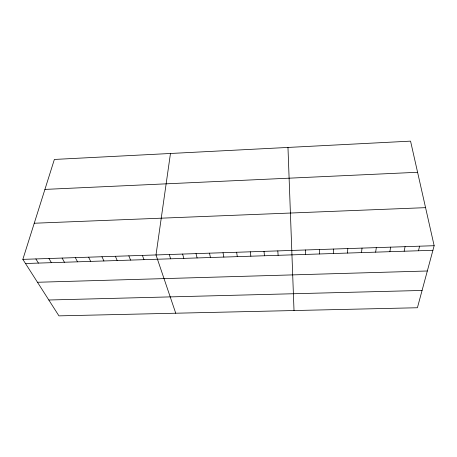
<?xml version="1.0" encoding="UTF-8"?>
<svg xmlns="http://www.w3.org/2000/svg" width="457" height="457" viewBox="0 0 457 457"><rect width="100%" height="100%" fill="white"/><g stroke="black" fill="none" stroke-linecap="round" stroke-linejoin="round"><path stroke-width="0.69" d="M319.512 253.972L319.609 249.511M333.444 253.521L333.679 249.042M347.446 253.064L347.823 248.574M361.516 252.607L362.03 248.1M170.461 153.478L156.008 254.943L175.745 313.216M375.654 252.15L376.311 247.625M389.861 251.687L390.661 247.151M404.142 251.224L405.085 246.671M418.492 250.762L419.583 246.192M434.15 245.706L417.407 307.75L58.942 315.861L22.85 259.37L54.372 159.447L410.557 141.139L434.15 245.706L22.85 259.37M44.917 189.409L417.584 172.278M34.246 223.239L425.564 207.655M25.495 263.512L432.91 250.293M37.48 282.266L427.324 270.995M48.813 300.003L422.074 290.452M35.874 258.936L38.411 263.089M48.968 258.502L51.384 262.672M62.123 258.062L64.42 262.249M75.336 257.628L77.519 261.821M88.618 257.182L90.68 261.393M101.968 256.743L103.91 260.964M115.375 256.297L117.198 260.536M128.857 255.846L130.553 260.102M142.401 255.4L143.972 259.667M169.284 254.503L170.61 258.805M182.623 254.063L183.828 258.376M196.024 253.618L197.104 257.942M209.489 253.167L210.443 257.508M223.022 252.721L223.85 257.074M236.617 252.27L237.32 256.64M250.282 251.813L250.853 256.2M264.015 251.356L264.449 255.76M277.81 250.899L278.119 255.314M294.011 310.543L287.973 147.44M305.607 249.973L305.647 254.423"/></g></svg>
